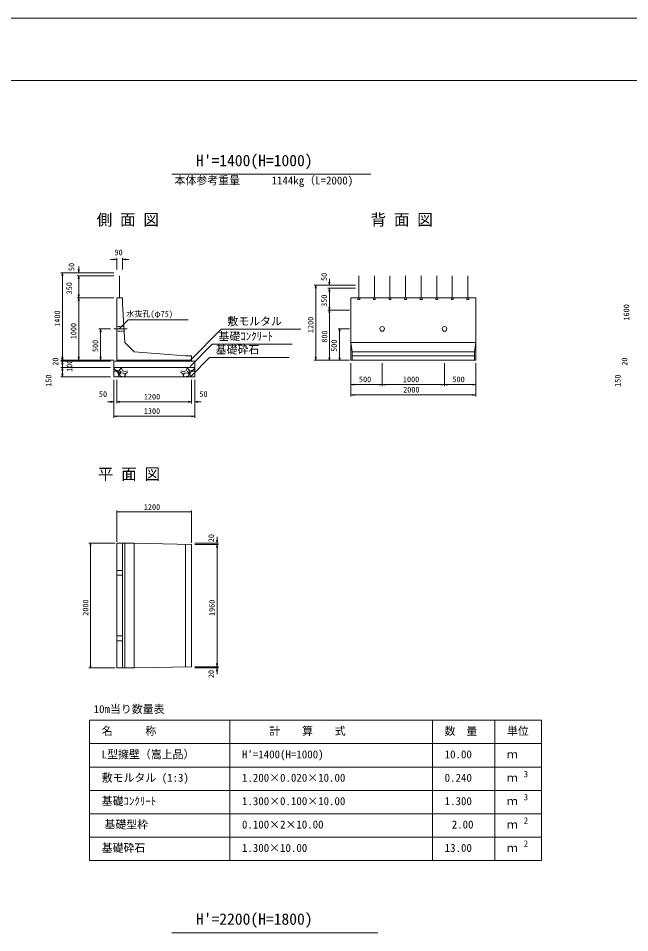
# Model space of a CAD drawing. Units: millimetres on the paper. Extents: x 0 to 841, y 0 to 594.
# Drawn here: x 416.1 to 612.3, y 300.7 to 594 of the extents above; entities that cross this region are included whole.
import ezdxf
from ezdxf.enums import TextEntityAlignment as Align

# ---------------------------------------------------------------- set-up
doc = ezdxf.new("R2010")
doc.units = ezdxf.units.MM
for name, pattern in [('USER1', [1.125, 0.75, -0.125, 0.125, -0.125]), ('USER2', [0.375, 0.25, -0.125]), ('USER3', [24, 12, -12])]:
    doc.linetypes.add(name, pattern=pattern)
for name, color, linetype, lineweight in [('001', 4, 'USER3', 18), ('0_2', 7, 'Continuous', 9), ('D-MTR-FRAM（材料表図枠）', 2, 'Continuous', 18), ('D-STR-DIM（寸法）', 7, 'Continuous', 18), ('D-STR-HTXT（旗揚げ）', 7, 'Continuous', 18), ('D-STR-STR1（構造物）', 4, 'Continuous', 18), ('D-STR-STRn（構造物）', 7, 'Continuous', 18), ('D-STR（構造物外形線）', 1, 'Continuous', 18), ('D-TTL(外枠）', 2, 'Continuous', 18), ('DEFPOINTS_3', 8, 'Continuous', 18)]:
    doc.layers.add(name, color=color, linetype=linetype, lineweight=lineweight)
for name, color, linetype in [('D-MTR-TXT(文字列）', 7, 'Continuous'), ('D-MTR（材料表タイトル）', 7, 'Continuous'), ('D-STR-TXT（文字）', 7, 'Continuous'), ('D-TTL-TXT（文字）', 7, 'Continuous')]:
    doc.layers.add(name, color=color, linetype=linetype)
doc.styles.add('ＭＳ ゴシック', font='')
doc.styles.get('ＭＳ ゴシック').set_extended_font_data('MS Gothic')

msp = doc.modelspace()

# ---------------------------------------------------------------- linework, layer by layer
at = {"layer": '001'}
for p, q in [((525.377, 504.4), (525.377, 511.4)), ((530.377, 504.4), (530.377, 511.4)), ((535.377, 504.4), (535.377, 511.4)), ((540.377, 504.4), (540.377, 511.4)), ((545.377, 504.4), (545.377, 511.4)), ((550.377, 504.4), (550.377, 511.4)), ((555.377, 504.4), (555.377, 511.4)), ((560.377, 504.4), (560.377, 511.4))]:
    msp.add_line(p, q, dxfattribs=at)
at = {"layer": '0_2'}
for p, q in [((446.76, 516.815), (447.76, 516.648)), ((447.76, 516.648), (446.76, 516.482)), ((447.76, 516.648), (446.76, 516.648)), ((449.56, 516.648), (450.56, 516.815)), ((450.56, 516.482), (449.56, 516.648)), ((449.56, 516.648), (450.56, 516.648)), ((435.525, 512.4), (435.358, 513.4)), ((435.691, 513.4), (435.525, 512.4)), ((435.525, 512.4), (435.525, 513.4)), ((430.143, 511.4), (430.31, 512.4)), ((430.31, 512.4), (430.477, 511.4)), ((430.31, 512.4), (430.31, 511.4)), ((435.358, 510.4), (435.525, 511.4)), ((435.525, 511.4), (435.691, 510.4)), ((435.525, 511.4), (435.525, 510.4)), ((511.407, 507.4), (511.574, 508.4)), ((511.574, 508.4), (511.741, 507.4)), ((511.574, 508.4), (511.574, 507.4)), ((515.939, 508.4), (515.773, 509.4)), ((515.773, 506.4), (515.939, 507.4)), ((516.106, 509.4), (515.939, 508.4)), ((515.939, 508.4), (515.939, 509.4)), ((515.939, 507.4), (516.106, 506.4)), ((515.939, 507.4), (515.939, 506.4)), ((435.525, 504.4), (435.358, 505.4)), ((435.691, 505.4), (435.525, 504.4)), ((435.525, 504.4), (435.525, 505.4)), ((435.358, 503.4), (435.525, 504.4)), ((435.525, 504.4), (435.691, 503.4)), ((435.525, 504.4), (435.525, 503.4)), ((515.939, 500.4), (515.773, 501.4)), ((515.814, 499.65), (515.939, 500.4)), ((516.106, 501.4), (515.939, 500.4)), ((515.939, 500.4), (515.939, 501.4)), ((515.939, 500.4), (516.064, 499.65)), ((442.368, 493.4), (442.534, 494.4)), ((442.534, 494.4), (442.701, 493.4)), ((442.534, 494.4), (442.534, 493.4)), ((519.105, 493.65), (519.23, 494.4)), ((519.23, 494.4), (519.355, 493.65)), ((430.31, 484.4), (430.143, 485.4)), ((430.31, 484), (430.143, 485)), ((430.143, 483), (430.31, 484)), ((430.31, 484), (430.31, 485.4)), ((430.477, 485.4), (430.31, 484.4)), ((430.477, 485), (430.31, 484)), ((430.31, 484), (430.477, 483)), ((430.31, 484), (430.31, 483)), ((435.525, 484.4), (435.358, 485.4)), ((435.691, 485.4), (435.525, 484.4)), ((435.525, 484.4), (435.525, 485.4)), ((442.534, 484.4), (442.368, 485.4)), ((442.701, 485.4), (442.534, 484.4)), ((442.534, 484.4), (442.534, 485.4)), ((511.574, 484.4), (511.407, 485.4)), ((511.741, 485.4), (511.574, 484.4)), ((511.574, 484.4), (511.574, 485.4)), ((515.939, 484.4), (515.814, 485.15)), ((516.064, 485.15), (515.939, 484.4)), ((519.23, 484.4), (519.105, 485.15)), ((519.355, 485.15), (519.23, 484.4)), ((430.143, 481), (430.31, 482)), ((430.31, 482), (430.31, 481)), ((430.31, 482), (430.477, 481)), ((430.31, 479), (430.143, 480)), ((430.477, 480), (430.31, 479)), ((430.31, 479), (430.31, 480)), ((522.877, 476.545), (523.877, 476.712)), ((523.877, 476.378), (522.877, 476.545)), ((522.877, 476.545), (523.877, 476.545)), ((531.877, 476.712), (532.877, 476.545)), ((532.877, 476.545), (531.877, 476.378)), ((532.877, 476.545), (531.877, 476.545)), ((532.877, 476.545), (533.877, 476.712)), ((533.877, 476.378), (532.877, 476.545)), ((532.877, 476.545), (533.877, 476.545)), ((551.877, 476.712), (552.877, 476.545)), ((552.877, 476.545), (551.877, 476.378)), ((552.877, 476.545), (551.877, 476.545)), ((552.877, 476.545), (553.877, 476.712)), ((553.877, 476.378), (552.877, 476.545)), ((552.877, 476.545), (553.877, 476.545)), ((561.877, 476.712), (562.877, 476.545)), ((562.877, 476.545), (561.877, 476.378)), ((562.877, 476.545), (561.877, 476.545)), ((522.877, 473.225), (523.877, 473.391)), ((523.877, 473.058), (522.877, 473.225)), ((522.877, 473.225), (523.877, 473.225)), ((561.877, 473.391), (562.877, 473.225)), ((562.877, 473.225), (561.877, 473.058)), ((562.877, 473.225), (561.877, 473.225)), ((445.76, 471.164), (446.76, 470.997)), ((446.76, 470.997), (445.76, 470.831)), ((446.76, 470.997), (445.76, 470.997)), ((447.76, 470.997), (448.76, 471.164)), ((447.76, 470.997), (448.76, 470.997)), ((448.76, 470.831), (447.76, 470.997)), ((470.76, 471.164), (471.76, 470.997)), ((471.76, 470.997), (470.76, 470.997)), ((471.76, 470.997), (470.76, 470.831)), ((472.76, 470.997), (473.76, 471.164)), ((473.76, 470.831), (472.76, 470.997)), ((472.76, 470.997), (473.76, 470.997)), ((446.76, 466.371), (447.76, 466.537)), ((447.76, 466.204), (446.76, 466.371)), ((446.76, 466.371), (447.76, 466.371)), ((471.76, 466.537), (472.76, 466.371)), ((472.76, 466.371), (471.76, 466.204)), ((472.76, 466.371), (471.76, 466.371)), ((447.76, 435.698), (448.51, 435.823)), ((448.51, 435.573), (447.76, 435.698)), ((471.01, 435.823), (471.76, 435.698)), ((471.76, 435.698), (471.01, 435.573)), ((439.161, 424.897), (439.286, 425.647)), ((439.286, 425.647), (439.411, 424.897)), ((479.921, 425.647), (479.754, 426.647)), ((479.754, 424.247), (479.921, 425.247)), ((480.088, 426.647), (479.921, 425.647)), ((479.921, 425.647), (479.921, 426.647)), ((479.921, 425.247), (480.088, 424.247)), ((479.921, 425.247), (479.921, 424.247)), ((439.286, 385.647), (439.161, 386.397)), ((439.411, 386.397), (439.286, 385.647)), ((479.921, 386.047), (479.754, 387.047)), ((479.754, 384.647), (479.921, 385.647)), ((480.088, 387.047), (479.921, 386.047)), ((479.921, 386.047), (479.921, 387.047)), ((479.921, 385.647), (480.088, 384.647)), ((479.921, 385.647), (479.921, 384.647))]:
    msp.add_line(p, q, dxfattribs=at)
at = {"layer": '0_2', "lineweight": 18}
for p, q in [((515.939, 500.4), (515.939, 500.3)), ((519.23, 494.4), (519.23, 494.3)), ((515.939, 484.4), (515.939, 484.5)), ((519.23, 484.4), (519.23, 484.5)), ((447.76, 435.698), (447.86, 435.698)), ((471.76, 435.698), (471.66, 435.698)), ((439.286, 425.647), (439.286, 425.547)), ((439.286, 385.647), (439.286, 385.747))]:
    msp.add_line(p, q, dxfattribs=at)
at = {"layer": 'D-MTR-FRAM（材料表図枠）'}
for p, q in [((438.977, 368.883), (583.977, 368.883)), ((438.977, 323.883), (438.977, 368.883)), ((483.977, 323.883), (483.977, 368.883)), ((548.977, 323.883), (548.977, 368.883)), ((568.977, 323.883), (568.977, 368.883)), ((583.977, 323.883), (583.977, 368.883)), ((438.977, 361.383), (583.977, 361.383)), ((438.977, 353.883), (583.977, 353.883)), ((438.977, 346.383), (583.977, 346.383)), ((438.977, 338.883), (583.977, 338.883)), ((438.977, 331.383), (583.977, 331.383)), ((438.977, 323.883), (583.977, 323.883))]:
    msp.add_line(p, q, dxfattribs=at)
at = {"layer": 'D-STR-DIM（寸法）'}
for p, q in [((446.76, 516.648), (445.76, 516.648)), ((447.76, 513.4), (447.76, 517.148)), ((449.56, 513.4), (449.56, 517.148)), ((450.56, 516.648), (451.56, 516.648)), ((435.525, 513.4), (435.525, 514.4)), ((446.76, 512.4), (429.81, 512.4)), ((430.31, 485.4), (430.31, 511.4)), ((446.76, 512.4), (435.025, 512.4)), ((446.76, 511.4), (435.025, 511.4)), ((435.525, 505.4), (435.525, 510.4)), ((515.939, 509.4), (515.939, 510.4)), ((524.377, 508.4), (511.074, 508.4)), ((511.574, 507.4), (511.574, 485.4)), ((524.377, 508.4), (515.439, 508.4)), ((524.377, 507.4), (515.439, 507.4)), ((524.377, 507.4), (515.439, 507.4)), ((515.939, 506.4), (515.939, 505.4)), ((515.939, 501.4), (515.939, 506.4)), ((446.76, 504.4), (435.025, 504.4)), ((446.76, 504.4), (435.025, 504.4)), ((435.525, 503.4), (435.525, 485.4)), ((521.877, 500.4), (515.439, 500.4)), ((522.377, 500.4), (515.439, 500.4)), ((515.939, 500.3), (515.939, 484.5)), ((445.76, 494.4), (442.034, 494.4)), ((442.534, 485.4), (442.534, 493.4)), ((522.377, 494.4), (518.73, 494.4)), ((519.23, 484.5), (519.23, 494.3)), ((446.76, 484.4), (429.81, 484.4)), ((446.76, 484.4), (429.81, 484.4)), ((445.76, 484), (429.81, 484)), ((430.31, 485), (430.31, 486.4)), ((446.76, 484.4), (442.034, 484.4)), ((521.877, 484.4), (511.074, 484.4)), ((522.377, 484.4), (515.439, 484.4)), ((445.76, 482), (429.81, 482)), ((430.31, 483), (430.31, 482)), ((430.31, 481), (430.31, 480)), ((522.877, 483.4), (522.877, 472.725)), ((532.877, 483.4), (532.877, 476.045)), ((552.877, 483.4), (552.877, 476.045)), ((562.877, 483.4), (562.877, 472.725)), ((445.76, 479), (429.81, 479)), ((446.76, 478), (446.76, 465.871)), ((447.76, 478), (447.76, 470.497)), ((471.76, 478), (471.76, 470.497)), ((472.76, 478), (472.76, 465.871)), ((523.877, 476.545), (531.877, 476.545)), ((533.877, 476.545), (551.877, 476.545)), ((553.877, 476.545), (561.877, 476.545)), ((523.877, 473.225), (561.877, 473.225)), ((445.76, 470.997), (444.76, 470.997)), ((448.76, 470.997), (470.76, 470.997)), ((473.76, 470.997), (474.76, 470.997)), ((471.76, 466.371), (447.76, 466.371)), ((447.26, 425.647), (438.786, 425.647)), ((439.286, 385.747), (439.286, 425.547)), ((472.76, 425.647), (480.421, 425.647)), ((472.764, 425.247), (480.421, 425.247)), ((479.921, 426.647), (479.921, 427.647)), ((479.921, 424.247), (479.921, 387.047)), ((447.26, 385.647), (438.786, 385.647)), ((472.76, 386.047), (480.421, 386.047)), ((472.764, 385.647), (480.421, 385.647)), ((479.921, 384.647), (479.921, 383.647))]:
    msp.add_line(p, q, dxfattribs=at)
at = {"layer": 'D-STR-HTXT（旗揚げ）'}
for p, q in [((465.446, 544), (529.229, 544)), ((448.462, 494.404), (451.364, 497.335)), ((470.662, 497.335), (451.364, 497.335)), ((471.305, 484.253), (481.222, 494.266)), ((506.821, 494.266), (481.222, 494.266)), ((471.305, 482.348), (478.365, 489.476)), ((503.963, 489.476), (478.365, 489.476)), ((471.598, 479.265), (477.478, 485.202)), ((503.076, 485.202), (477.478, 485.202)), ((447.76, 426.147), (447.76, 436.198)), ((471.66, 435.698), (447.86, 435.698)), ((471.76, 425.747), (471.76, 436.198)), ((465.446, 300.739), (531.503, 300.739))]:
    msp.add_line(p, q, dxfattribs=at)
at = {"layer": 'D-STR-STR1（構造物）'}
msp.add_line((448.66, 504.4), (448.66, 511.4), dxfattribs=at)
at = {"layer": 'D-STR-STRn（構造物）', "linetype": 'USER1'}
msp.add_line((446.76, 494.4), (451.076, 494.4), dxfattribs=at)
at = {"layer": 'D-STR-STRn（構造物）', "linetype": 'USER2'}
for p, q in [((447.76, 495.15), (450.028, 495.15)), ((447.76, 493.65), (450.124, 493.65))]:
    msp.add_line(p, q, dxfattribs=at)
at = {"layer": 'D-STR-STRn（構造物）'}
for p, q in [((446.76, 484), (472.76, 484)), ((446.76, 479), (446.76, 484)), ((447.76, 484.4), (447.76, 484)), ((471.76, 484.4), (471.76, 484)), ((472.76, 479), (472.76, 484)), ((446.76, 482), (472.76, 482)), ((447.398, 481.103), (446.848, 481.703)), ((446.849, 481.691), (446.965, 482)), ((448.544, 481.196), (447.394, 481.096)), ((449.002, 481.687), (448.552, 481.187)), ((448.947, 481.943), (448.72, 482)), ((449, 481.691), (448.95, 481.941)), ((449.247, 481.692), (449.547, 480.992)), ((449.302, 481.692), (449.434, 482)), ((449.545, 480.986), (450.395, 480.736)), ((450.404, 480.736), (451.18, 480.965)), ((469.116, 480.736), (468.339, 480.965)), ((469.975, 480.986), (469.125, 480.736)), ((470.272, 481.692), (469.972, 480.992)), ((470.218, 481.692), (470.086, 482)), ((470.518, 481.687), (470.968, 481.187)), ((470.52, 481.691), (470.57, 481.941)), ((470.573, 481.943), (470.799, 482)), ((470.976, 481.196), (472.126, 481.096)), ((472.121, 481.103), (472.671, 481.703)), ((472.671, 481.691), (472.555, 482)), ((447.801, 480.784), (446.76, 480.87)), ((446.76, 479), (472.76, 479)), ((448.354, 479.892), (447.804, 480.792)), ((448.064, 479), (448.35, 479.893)), ((448.648, 480.886), (448.298, 480.736)), ((448.298, 480.741), (448.498, 480.241)), ((448.495, 480.242), (449.245, 480.692)), ((448.498, 479.792), (448.898, 479.192)), ((448.999, 480.292), (448.499, 479.792)), ((449.25, 480.691), (448.65, 480.891)), ((448.901, 479.189), (450.151, 479.039)), ((450.006, 480.145), (449.006, 480.295)), ((450.407, 479.783), (450.007, 480.133)), ((450.145, 479.04), (450.395, 479.49)), ((450.399, 479.491), (450.399, 479.791)), ((450.449, 479.841), (450.409, 479)), ((451.18, 480.505), (450.453, 479.841)), ((468.339, 480.505), (469.067, 479.841)), ((469.07, 479.841), (469.11, 479)), ((469.113, 479.783), (469.513, 480.133)), ((469.121, 479.491), (469.121, 479.791)), ((469.375, 479.04), (469.125, 479.49)), ((470.619, 479.189), (469.369, 479.039)), ((469.513, 480.145), (470.513, 480.295)), ((470.269, 480.691), (470.869, 480.891)), ((471.025, 480.242), (470.275, 480.692)), ((470.52, 480.292), (471.02, 479.792)), ((471.022, 479.792), (470.622, 479.192)), ((470.872, 480.886), (471.222, 480.736)), ((471.221, 480.741), (471.021, 480.241)), ((471.165, 479.892), (471.715, 480.792)), ((471.456, 479), (471.17, 479.893)), ((471.719, 480.784), (472.76, 480.87))]:
    msp.add_line(p, q, dxfattribs=at)
at = {"layer": 'D-STR（構造物外形線）'}
for p, q in [((447.76, 504.4), (449.56, 504.4)), ((447.76, 484.4), (447.76, 504.4)), ((449.56, 502.4), (449.56, 504.4)), ((449.56, 502.4), (450.36, 490)), ((522.877, 504.4), (562.877, 504.4)), ((522.877, 484.4), (522.877, 504.4)), ((525.077, 503.8), (525.077, 504.4)), ((525.077, 503.8), (525.677, 503.8)), ((525.677, 503.8), (525.677, 504.4)), ((530.077, 503.8), (530.077, 504.4)), ((530.077, 503.8), (530.677, 503.8)), ((530.677, 503.8), (530.677, 504.4)), ((535.077, 503.8), (535.077, 504.4)), ((535.077, 503.8), (535.677, 503.8)), ((535.677, 503.8), (535.677, 504.4)), ((540.077, 503.8), (540.077, 504.4)), ((540.077, 503.8), (540.677, 503.8)), ((540.677, 503.8), (540.677, 504.4)), ((545.077, 503.8), (545.077, 504.4)), ((545.077, 503.8), (545.677, 503.8)), ((545.677, 503.8), (545.677, 504.4)), ((550.077, 503.8), (550.077, 504.4)), ((550.077, 503.8), (550.677, 503.8)), ((550.677, 503.8), (550.677, 504.4)), ((555.077, 503.8), (555.077, 504.4)), ((555.077, 503.8), (555.677, 503.8)), ((555.677, 503.8), (555.677, 504.4)), ((560.077, 503.8), (560.077, 504.4)), ((560.077, 503.8), (560.677, 503.8)), ((560.677, 503.8), (560.677, 504.4)), ((562.877, 484.4), (562.877, 504.4)), ((450.36, 490), (453.36, 487)), ((522.877, 490), (562.877, 490)), ((522.877, 490), (523.277, 487)), ((562.477, 487), (562.877, 490)), ((453.36, 487), (469.76, 485.8)), ((523.277, 487), (562.477, 487)), ((523.277, 484.4), (523.277, 487)), ((562.477, 484.4), (562.477, 487)), ((447.76, 484.4), (471.76, 484.4)), ((469.76, 485.8), (471.76, 485.8)), ((471.76, 484.4), (471.76, 485.8)), ((522.877, 484.4), (562.877, 484.4)), ((523.277, 485.8), (562.477, 485.8)), ((447.76, 385.647), (447.76, 425.647)), ((453.36, 425.647), (447.76, 425.647)), ((449.56, 385.677), (449.56, 425.617)), ((450.36, 385.691), (450.36, 425.604)), ((453.36, 425.647), (471.76, 425.247)), ((453.36, 385.647), (453.36, 425.647)), ((469.76, 386.014), (469.76, 425.281)), ((471.76, 386.047), (471.76, 425.247)), ((449.56, 416.897), (447.76, 416.897)), ((449.56, 415.397), (447.76, 415.397)), ((449.56, 395.897), (447.76, 395.897)), ((449.56, 394.397), (447.76, 394.397)), ((453.36, 385.647), (447.76, 385.647)), ((453.36, 385.647), (471.76, 386.047))]:
    msp.add_line(p, q, dxfattribs=at)
at = {"layer": 'D-STR（構造物外形線）', "color": 7}
for centre in [(532.877, 494.4), (552.877, 494.4)]:
    msp.add_circle(centre, 0.75, dxfattribs=at)
at = {"layer": 'D-TTL(外枠）'}
msp.add_line((23, 574), (818, 574), dxfattribs=at)
at = {"layer": 'DEFPOINTS_3'}
msp.add_line((0, 594), (841, 594), dxfattribs=at)

# ---------------------------------------------------------------- texts
at = {"layer": 'D-MTR-TXT(文字列）', "style": 'ＭＳ ゴシック'}
for s, height, p in [('本体参考重量', 2.566, (466.276, 539.933)), ('1144kg（L=2000)', 2.566, (497.396, 539.933)), ('名\u3000\u3000\u3000称', 2.566, (442.899, 363.383)), ('計\u3000\u3000算\u3000\u3000式', 2.566, (496.677, 363.383)), ('数\u3000量', 2.566, (552.899, 363.383)), ('単位', 2.566, (572.899, 363.383)), ('L型擁壁（嵩上品）', 2.566, (442.899, 355.883)), ("H'=1400(H=1000)", 2.566, (487.899, 355.883)), ('10.00', 2.566, (552.926, 355.883)), ('ｍ', 2.566, (572.899, 355.883)), ('敷モルタル (1:3)', 2.566, (442.899, 348.383)), ('3', 2.053, (578.301, 349.983)), ('1.200×0.020×10.00', 2.566, (487.899, 348.383)), ('0.240', 2.566, (552.926, 348.383)), ('ｍ', 2.566, (572.899, 348.383)), ('基礎ｺﾝｸﾘｰﾄ', 2.566, (442.899, 340.883)), ('1.300×0.100×10.00', 2.566, (487.899, 340.883)), ('1.300', 2.566, (552.926, 340.883)), ('ｍ', 2.566, (572.899, 340.883)), ('3', 2.053, (578.301, 342.583)), ('2', 2.053, (578.301, 335.083)), ('基礎型枠', 2.566, (443.799, 333.383)), ('0.100×2×10.00', 2.566, (487.899, 333.383)), ('2.00', 2.566, (555.2, 333.383)), ('ｍ', 2.566, (572.899, 333.383)), ('基礎砕石', 2.566, (442.899, 325.883)), ('1.300×10.00', 2.566, (487.899, 325.883)), ('13.00', 2.566, (552.926, 325.883)), ('ｍ', 2.566, (572.899, 325.883)), ('2', 2.053, (578.301, 327.683))]:
    msp.add_text(s, height=height, dxfattribs=at).set_placement(p, align=Align.BOTTOM_LEFT)
at = {"layer": 'D-MTR（材料表タイトル）', "style": 'ＭＳ ゴシック'}
msp.add_text('10m当り数量表', height=2.566, dxfattribs=at).set_placement((440.319, 370.408), align=Align.BOTTOM_LEFT)
at = {"layer": 'D-STR-DIM（寸法）', "style": 'ＭＳ ゴシック'}
for s, p in [('90', (447.016, 517.448)), ('500', (525.434, 476.745)), ('1000', (539.533, 476.745)), ('500', (555.434, 476.745)), ('2000', (539.615, 473.425)), ('50', (442.017, 472.01)), ('1200', (456.416, 471.197)), ('50', (474.241, 472.01)), ('1300', (456.416, 466.571))]:
    msp.add_text(s, height=1.833, dxfattribs=at).set_placement(p, align=Align.BOTTOM_LEFT)
for s, p in [('50', (434.667, 512.942)), ('50', (515.726, 509.765)), ('350', (433.941, 505.457)), ('350', (515.739, 501.457)), ('1600', (612.705, 497.056)), ('1400', (430.11, 495.056)), ('1000', (435.325, 491.056)), ('1200', (511.374, 493.056)), ('800', (515.839, 489.957)), ('500', (442.334, 486.957)), ('500', (518.909, 487.031)), ('20', (429.51, 482.563)), ('100', (434.012, 480.592)), ('20', (612.105, 482.563)), ('150', (427.31, 475.818)), ('150', (609.905, 475.818)), ('20', (479.506, 425.975)), ('2000', (439.186, 402.386)), ('1960', (479.721, 402.304)), ('20', (479.506, 382.392))]:
    msp.add_text(s, height=1.833, rotation=90, dxfattribs=at).set_placement(p, align=Align.BOTTOM_LEFT)
at = {"layer": 'D-STR-HTXT（旗揚げ）', "style": 'ＭＳ ゴシック'}
msp.add_text('1200', height=1.833, dxfattribs=at).set_placement((456.416, 435.798), align=Align.BOTTOM_LEFT)
at = {"layer": 'D-STR-TXT（文字）', "style": 'ＭＳ ゴシック'}
for s, height, p in [('側 面 図', 3.666, (441.299, 526.483)), ('背 面 図', 3.666, (529.15, 526.483)), ('水抜孔(φ75)', 1.833, (450.823, 497.769)), ('敷モルタル', 2.566, (483.222, 494.766)), ('基礎ｺﾝｸﾘｰﾄ', 2.566, (480.365, 489.976)), ('基礎砕石', 2.566, (479.478, 485.702)), ('平 面 図', 3.666, (441.638, 444.911))]:
    msp.add_text(s, height=height, dxfattribs=at).set_placement(p, align=Align.BOTTOM_LEFT)
at = {"layer": 'D-TTL-TXT（文字）', "style": 'ＭＳ ゴシック'}
for s, p in [("H'=1400(H=1000)", (473.144, 545.449)), ("H'=2200(H=1800)", (473.144, 302.188))]:
    msp.add_text(s, height=3.666, dxfattribs=at).set_placement(p, align=Align.BOTTOM_LEFT)

doc.saveas('drawing.dxf')
